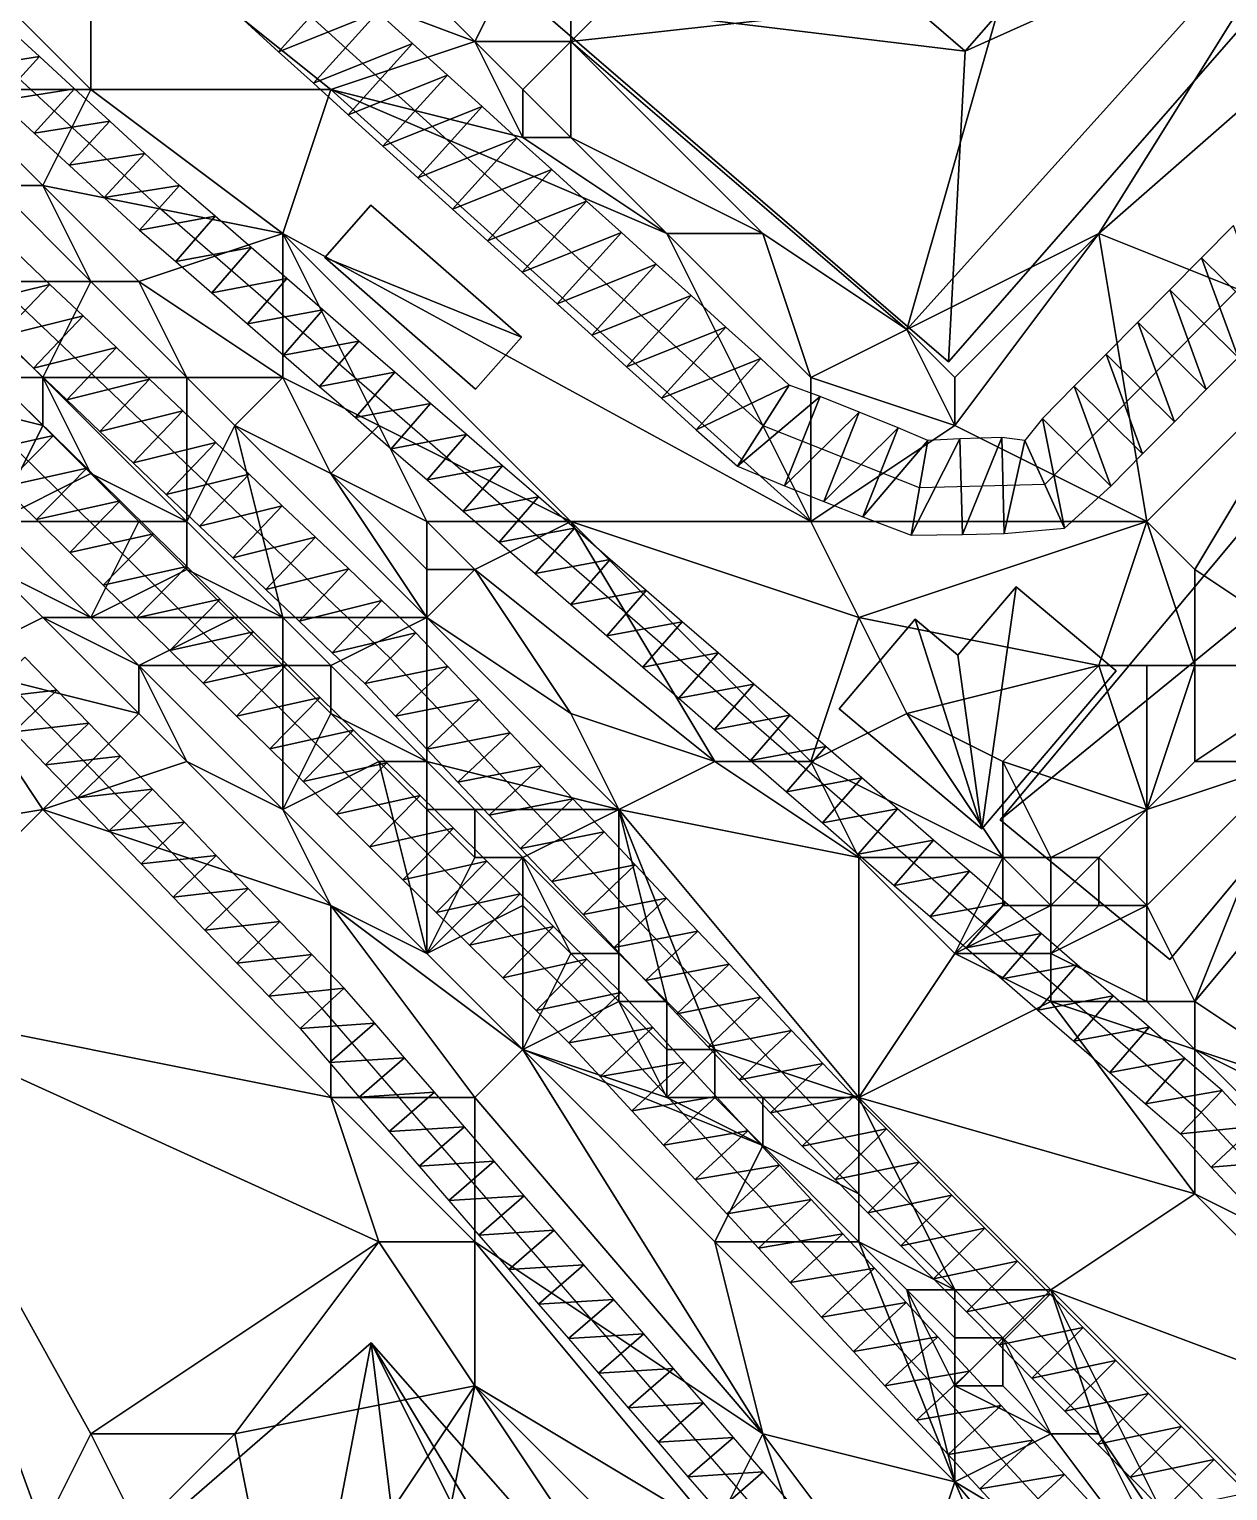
# Model space of a CAD drawing. Header units: metres. Extents: x -1103 to 901, y -902 to 905.
# Drawn here: x 523.4 to 573.4, y -10.4 to 50.5 of the extents above; entities that cross this region are included whole.
import ezdxf

# ---------------------------------------------------------------- set-up
doc = ezdxf.new("R2010")
doc.units = ezdxf.units.M
for name, color, linetype in [('OSM_BUILDING_FOOTPRINTS', 7, 'CONTINUOUS'), ('OSM_BUILDING_ROOFS', 1, 'CONTINUOUS'), ('OSM_BUILDING_WALLS', 8, 'CONTINUOUS'), ('OSM_PATH_AXES', 30, 'CONTINUOUS'), ('OSM_PATH_SURFACE', 30, 'CONTINUOUS'), ('OSM_ROAD_AXES', 2, 'CONTINUOUS'), ('OSM_ROAD_SURFACE', 9, 'CONTINUOUS'), ('OSM_TERRAIN', 3, 'CONTINUOUS')]:
    doc.layers.add(name, color=color, linetype=linetype)

msp = doc.modelspace()

# ---------------------------------------------------------------- linework, layer by layer
at = {"layer": 'OSM_BUILDING_FOOTPRINTS'}
for points in [[(550.907, 59.539, 9.167), (562.436, 49.597, 9.167), (573.877, 62.69, 9.167), (579.934, 57.459, 9.167), (561.739, 36.647, 9.167), (544.153, 51.82, 9.167), (550.907, 59.539, 9.167)], [(594.193, 53.843, 7.769), (601.246, 48.026, 7.769), (570.958, 11.753, 7.769), (563.895, 17.57, 7.769), (594.193, 53.843, 7.769)], [(537.675, 43.183, 7.135), (543.954, 37.686, 7.135), (542.031, 35.519, 7.135), (535.752, 41.004, 7.135), (537.675, 43.183, 7.135)], [(563.132, 17.205, 7.395), (568.725, 23.785, 7.395), (564.558, 27.28, 7.395), (562.137, 24.437, 7.395), (560.358, 25.93, 7.395), (557.185, 22.204, 7.395), (563.132, 17.205, 7.395)], [(561.573, -31.355, 3.406), (556.621, -35.657, 3.406), (554.045, -32.726, 3.406), (552.133, -34.385, 3.406), (547.037, -28.59, 3.406), (549.027, -26.865, 3.406), (539.079, -15.563, 3.406), (534.79, -19.279, 3.406), (528.522, -12.168, 3.406), (537.686, -4.216, 3.406), (561.573, -31.355, 3.406)]]:
    msp.add_polyline3d(points, close=True, dxfattribs=at)
at = {"layer": 'OSM_BUILDING_ROOFS'}
for points in [[(562.436, 49.597, 19.167), (579.934, 57.459, 19.167), (573.877, 62.69, 19.167)], [(562.436, 49.597, 19.167), (550.907, 59.539, 19.167), (544.153, 51.82, 19.167)], [(562.436, 49.597, 19.167), (561.739, 36.647, 19.167), (579.934, 57.459, 19.167)], [(601.246, 48.026, 17.769), (594.193, 53.843, 17.769), (563.895, 17.57, 17.769)], [(562.436, 49.597, 19.167), (544.153, 51.82, 19.167), (561.739, 36.647, 19.167)], [(601.246, 48.026, 17.769), (563.895, 17.57, 17.769), (570.958, 11.753, 17.769)], [(543.954, 37.686, 17.135), (537.675, 43.183, 17.135), (535.752, 41.004, 17.135)], [(543.954, 37.686, 17.135), (535.752, 41.004, 17.135), (542.031, 35.519, 17.135)], [(563.132, 17.205, 17.395), (564.558, 27.28, 17.395), (562.137, 24.437, 17.395)], [(563.132, 17.205, 17.395), (568.725, 23.785, 17.395), (564.558, 27.28, 17.395)], [(560.358, 25.93, 17.395), (557.185, 22.204, 17.395), (563.132, 17.205, 17.395)], [(563.132, 17.205, 17.395), (562.137, 24.437, 17.395), (560.358, 25.93, 17.395)], [(537.686, -4.216, 13.406), (528.522, -12.168, 13.406), (534.79, -19.279, 13.406)], [(537.686, -4.216, 13.406), (534.79, -19.279, 13.406), (539.079, -15.563, 13.406)], [(556.621, -35.657, 13.406), (561.573, -31.355, 13.406), (537.686, -4.216, 13.406)], [(537.686, -4.216, 13.406), (539.079, -15.563, 13.406), (549.027, -26.865, 13.406)], [(549.027, -26.865, 13.406), (556.621, -35.657, 13.406), (537.686, -4.216, 13.406)]]:
    msp.add_3dface(points, dxfattribs=at)
at = {"layer": 'OSM_BUILDING_WALLS'}
for points in [[(573.877, 62.69, 9.167), (562.436, 49.597, 9.167), (562.436, 49.597, 19.167)], [(573.877, 62.69, 9.167), (562.436, 49.597, 19.167), (573.877, 62.69, 19.167)], [(562.436, 49.597, 9.167), (550.907, 59.539, 9.167), (550.907, 59.539, 19.167)], [(562.436, 49.597, 9.167), (550.907, 59.539, 19.167), (562.436, 49.597, 19.167)], [(561.739, 36.647, 9.167), (579.934, 57.459, 9.167), (579.934, 57.459, 19.167)], [(561.739, 36.647, 9.167), (579.934, 57.459, 19.167), (561.739, 36.647, 19.167)], [(594.193, 53.843, 7.769), (563.895, 17.57, 7.769), (563.895, 17.57, 17.769)], [(594.193, 53.843, 7.769), (563.895, 17.57, 17.769), (594.193, 53.843, 17.769)], [(544.153, 51.82, 9.167), (561.739, 36.647, 9.167), (561.739, 36.647, 19.167)], [(544.153, 51.82, 9.167), (561.739, 36.647, 19.167), (544.153, 51.82, 19.167)], [(570.958, 11.753, 7.769), (601.246, 48.026, 7.769), (601.246, 48.026, 17.769)], [(570.958, 11.753, 7.769), (601.246, 48.026, 17.769), (570.958, 11.753, 17.769)], [(537.675, 43.183, 7.135), (535.752, 41.004, 7.135), (535.752, 41.004, 17.135)], [(537.675, 43.183, 7.135), (535.752, 41.004, 17.135), (537.675, 43.183, 17.135)], [(543.954, 37.686, 7.135), (537.675, 43.183, 7.135), (537.675, 43.183, 17.135)], [(543.954, 37.686, 7.135), (537.675, 43.183, 17.135), (543.954, 37.686, 17.135)], [(535.752, 41.004, 7.135), (542.031, 35.519, 7.135), (542.031, 35.519, 17.135)], [(535.752, 41.004, 7.135), (542.031, 35.519, 17.135), (535.752, 41.004, 17.135)], [(542.031, 35.519, 7.135), (543.954, 37.686, 7.135), (543.954, 37.686, 17.135)], [(542.031, 35.519, 7.135), (543.954, 37.686, 17.135), (542.031, 35.519, 17.135)], [(564.558, 27.28, 7.395), (562.137, 24.437, 7.395), (562.137, 24.437, 17.395)], [(564.558, 27.28, 7.395), (562.137, 24.437, 17.395), (564.558, 27.28, 17.395)], [(568.725, 23.785, 7.395), (564.558, 27.28, 7.395), (564.558, 27.28, 17.395)], [(568.725, 23.785, 7.395), (564.558, 27.28, 17.395), (568.725, 23.785, 17.395)], [(560.358, 25.93, 7.395), (557.185, 22.204, 7.395), (557.185, 22.204, 17.395)], [(560.358, 25.93, 7.395), (557.185, 22.204, 17.395), (560.358, 25.93, 17.395)], [(562.137, 24.437, 7.395), (560.358, 25.93, 7.395), (560.358, 25.93, 17.395)], [(562.137, 24.437, 7.395), (560.358, 25.93, 17.395), (562.137, 24.437, 17.395)], [(563.132, 17.205, 7.395), (568.725, 23.785, 7.395), (568.725, 23.785, 17.395)], [(563.132, 17.205, 7.395), (568.725, 23.785, 17.395), (563.132, 17.205, 17.395)], [(557.185, 22.204, 7.395), (563.132, 17.205, 7.395), (563.132, 17.205, 17.395)], [(557.185, 22.204, 7.395), (563.132, 17.205, 17.395), (557.185, 22.204, 17.395)], [(563.895, 17.57, 7.769), (570.958, 11.753, 7.769), (570.958, 11.753, 17.769)], [(563.895, 17.57, 7.769), (570.958, 11.753, 17.769), (563.895, 17.57, 17.769)], [(537.686, -4.216, 3.406), (528.522, -12.168, 3.406), (528.522, -12.168, 13.406)], [(537.686, -4.216, 3.406), (528.522, -12.168, 13.406), (537.686, -4.216, 13.406)], [(561.573, -31.355, 3.406), (537.686, -4.216, 3.406), (537.686, -4.216, 13.406)], [(561.573, -31.355, 3.406), (537.686, -4.216, 13.406), (561.573, -31.355, 13.406)]]:
    msp.add_3dface(points, dxfattribs=at)
at = {"layer": 'OSM_PATH_AXES'}
for points in [[(127.826, 210.906, 16.029), (196.458, 197.69, 10.186), (236.064, 190.446, 11.754), (275.194, 178.602, 14.999), (341.749, 159.447, 17.343), (437.552, 135.659, 16.351), (450.44, 133.325, 16.804), (456.254, 132.297, 16.859), (457.603, 124.29, 16.486), (459.758, 117.832, 15.625), (464.113, 105.943, 14.013), (483.557, 84.721, 11.881), (528.866, 43.072, 8.921), (572.273, 5.394, 9.598), (605.522, -30.471, 8.562)], [(604.074, -72.573, 4.307), (599.84, -65.34, 4.849), (596.878, -60.562, 5.257), (593.054, -57.123, 5.647), (577.988, -38.466, 7.539), (554.322, -11.847, 6.908), (535.641, 9.718, 6.082), (519.702, 26.24, 6.389), (511.091, 33.816, 6.727), (492.123, 51.4, 7.801)]]:
    msp.add_polyline3d(points, dxfattribs=at)
at = {"layer": 'OSM_PATH_SURFACE'}
for points in [[(520.712, 48.869, 9.185), (523.865, 49.366, 9.201), (522.404, 50.71, 9.272)], [(520.712, 48.869, 9.185), (522.173, 47.526, 9.113), (523.865, 49.366, 9.201)], [(522.173, 47.526, 9.113), (525.327, 48.023, 9.13), (523.865, 49.366, 9.201)], [(522.173, 47.526, 9.113), (523.635, 46.182, 9.039), (525.327, 48.023, 9.13)], [(523.635, 46.182, 9.039), (526.788, 46.679, 9.094), (525.327, 48.023, 9.13)], [(523.635, 46.182, 9.039), (525.097, 44.839, 8.983), (526.788, 46.679, 9.094)], [(525.097, 44.839, 8.983), (528.25, 45.336, 9.075), (526.788, 46.679, 9.094)], [(525.097, 44.839, 8.983), (526.558, 43.495, 8.964), (528.25, 45.336, 9.075)], [(526.558, 43.495, 8.964), (529.698, 44.004, 9.056), (528.25, 45.336, 9.075)], [(526.558, 43.495, 8.964), (528.033, 42.14, 8.9), (529.698, 44.004, 9.056)], [(528.033, 42.14, 8.9), (531.182, 42.717, 9.04), (529.698, 44.004, 9.056)], [(528.033, 42.14, 8.9), (529.543, 40.829, 8.842), (531.182, 42.717, 9.04)], [(529.543, 40.829, 8.842), (532.679, 41.418, 8.994), (531.182, 42.717, 9.04)], [(529.543, 40.829, 8.842), (531.04, 39.53, 8.838), (532.679, 41.418, 8.994)], [(531.04, 39.53, 8.838), (534.175, 40.118, 9.002), (532.679, 41.418, 8.994)], [(531.04, 39.53, 8.838), (532.537, 38.23, 8.845), (534.175, 40.118, 9.002)], [(532.537, 38.23, 8.845), (535.672, 38.819, 9.017), (534.175, 40.118, 9.002)], [(532.537, 38.23, 8.845), (534.033, 36.931, 8.853), (535.672, 38.819, 9.017)], [(534.033, 36.931, 8.853), (537.169, 37.52, 9.002), (535.672, 38.819, 9.017)], [(534.033, 36.931, 8.853), (535.53, 35.632, 8.871), (537.169, 37.52, 9.002)], [(535.53, 35.632, 8.871), (538.666, 36.221, 8.987), (537.169, 37.52, 9.002)], [(535.53, 35.632, 8.871), (537.027, 34.333, 8.859), (538.666, 36.221, 8.987)], [(537.027, 34.333, 8.859), (540.163, 34.921, 8.972), (538.666, 36.221, 8.987)], [(537.027, 34.333, 8.859), (538.524, 33.033, 8.874), (540.163, 34.921, 8.972)], [(538.524, 33.033, 8.874), (541.66, 33.622, 8.956), (540.163, 34.921, 8.972)], [(538.524, 33.033, 8.874), (540.021, 31.734, 8.834), (541.66, 33.622, 8.956)], [(540.021, 31.734, 8.834), (543.156, 32.323, 8.941), (541.66, 33.622, 8.956)], [(540.021, 31.734, 8.834), (541.518, 30.435, 8.795), (543.156, 32.323, 8.941)], [(541.518, 30.435, 8.795), (544.653, 31.024, 8.926), (543.156, 32.323, 8.941)], [(541.518, 30.435, 8.795), (543.014, 29.136, 8.773), (544.653, 31.024, 8.926)], [(543.014, 29.136, 8.773), (546.15, 29.724, 8.916), (544.653, 31.024, 8.926)], [(543.014, 29.136, 8.773), (544.511, 27.836, 8.794), (546.15, 29.724, 8.916)], [(544.511, 27.836, 8.794), (547.647, 28.425, 8.961), (546.15, 29.724, 8.916)], [(544.511, 27.836, 8.794), (546.008, 26.537, 8.829), (547.647, 28.425, 8.961)], [(546.008, 26.537, 8.829), (549.144, 27.126, 9.012), (547.647, 28.425, 8.961)], [(546.008, 26.537, 8.829), (547.505, 25.238, 8.865), (549.144, 27.126, 9.012)], [(547.505, 25.238, 8.865), (550.64, 25.827, 9.063), (549.144, 27.126, 9.012)], [(547.505, 25.238, 8.865), (549.002, 23.939, 8.9), (550.64, 25.827, 9.063)], [(549.002, 23.939, 8.9), (552.137, 24.527, 9.114), (550.64, 25.827, 9.063)], [(524.586, 22.978, 6.315), (523.258, 24.355, 6.38), (521.459, 22.619, 6.217)], [(549.002, 23.939, 8.9), (550.498, 22.639, 8.937), (552.137, 24.527, 9.114)], [(550.498, 22.639, 8.937), (553.634, 23.228, 9.164), (552.137, 24.527, 9.114)], [(550.498, 22.639, 8.937), (551.995, 21.34, 8.979), (553.634, 23.228, 9.164)], [(551.995, 21.34, 8.979), (555.131, 21.929, 9.215), (553.634, 23.228, 9.164)], [(524.586, 22.978, 6.315), (521.459, 22.619, 6.217), (522.787, 21.242, 6.121)], [(525.915, 21.601, 6.223), (524.586, 22.978, 6.315), (522.787, 21.242, 6.121)], [(551.995, 21.34, 8.979), (553.492, 20.041, 9.021), (555.131, 21.929, 9.215)], [(553.492, 20.041, 9.021), (556.628, 20.63, 9.284), (555.131, 21.929, 9.215)], [(525.915, 21.601, 6.223), (522.787, 21.242, 6.121), (524.115, 19.865, 6.025)], [(527.243, 20.224, 6.147), (525.915, 21.601, 6.223), (524.115, 19.865, 6.025)], [(527.243, 20.224, 6.147), (524.115, 19.865, 6.025), (525.444, 18.488, 5.948)], [(528.571, 18.847, 6.123), (527.243, 20.224, 6.147), (525.444, 18.488, 5.948)], [(553.492, 20.041, 9.021), (554.989, 18.742, 9.104), (556.628, 20.63, 9.284)], [(554.989, 18.742, 9.104), (558.124, 19.33, 9.365), (556.628, 20.63, 9.284)], [(554.989, 18.742, 9.104), (556.486, 17.442, 9.189), (558.124, 19.33, 9.365)], [(556.486, 17.442, 9.189), (559.621, 18.031, 9.448), (558.124, 19.33, 9.365)], [(528.571, 18.847, 6.123), (525.444, 18.488, 5.948), (526.772, 17.111, 5.95)], [(529.899, 17.47, 6.126), (528.571, 18.847, 6.123), (526.772, 17.111, 5.95)], [(556.486, 17.442, 9.189), (557.983, 16.143, 9.275), (559.621, 18.031, 9.448)], [(557.983, 16.143, 9.275), (561.118, 16.732, 9.561), (559.621, 18.031, 9.448)], [(529.899, 17.47, 6.126), (526.772, 17.111, 5.95), (528.1, 15.735, 5.975)], [(531.228, 16.093, 6.128), (529.899, 17.47, 6.126), (528.1, 15.735, 5.975)], [(557.983, 16.143, 9.275), (559.479, 14.844, 9.332), (561.118, 16.732, 9.561)], [(559.479, 14.844, 9.332), (562.615, 15.432, 9.646), (561.118, 16.732, 9.561)], [(531.228, 16.093, 6.128), (528.1, 15.735, 5.975), (529.429, 14.358, 6.001)], [(532.556, 14.717, 6.141), (531.228, 16.093, 6.128), (529.429, 14.358, 6.001)], [(559.479, 14.844, 9.332), (560.976, 13.545, 9.381), (562.615, 15.432, 9.646)], [(560.976, 13.545, 9.381), (564.112, 14.133, 9.513), (562.615, 15.432, 9.646)], [(532.556, 14.717, 6.141), (529.429, 14.358, 6.001), (530.757, 12.981, 6.027)], [(533.884, 13.34, 6.167), (532.556, 14.717, 6.141), (530.757, 12.981, 6.027)], [(560.976, 13.545, 9.381), (562.473, 12.245, 9.45), (564.112, 14.133, 9.513)], [(562.473, 12.245, 9.45), (565.609, 12.834, 9.711), (564.112, 14.133, 9.513)], [(533.884, 13.34, 6.167), (530.757, 12.981, 6.027), (532.085, 11.604, 6.053)], [(535.213, 11.963, 6.193), (533.884, 13.34, 6.167), (532.085, 11.604, 6.053)], [(562.473, 12.245, 9.45), (563.97, 10.946, 9.449), (565.609, 12.834, 9.711)], [(563.97, 10.946, 9.449), (567.105, 11.535, 9.645), (565.609, 12.834, 9.711)], [(535.213, 11.963, 6.193), (532.085, 11.604, 6.053), (533.413, 10.227, 6.079)], [(536.564, 10.562, 6.223), (535.213, 11.963, 6.193), (533.413, 10.227, 6.079)], [(563.97, 10.946, 9.449), (565.467, 9.647, 9.439), (567.105, 11.535, 9.645)], [(565.467, 9.647, 9.439), (568.602, 10.235, 9.754), (567.105, 11.535, 9.645)], [(536.564, 10.562, 6.223), (533.413, 10.227, 6.079), (534.719, 8.875, 6.104)], [(537.831, 9.099, 6.252), (536.564, 10.562, 6.223), (534.719, 8.875, 6.104)], [(565.467, 9.647, 9.439), (566.963, 8.348, 9.524), (568.602, 10.235, 9.754)], [(566.963, 8.348, 9.524), (570.099, 8.936, 9.697), (568.602, 10.235, 9.754)], [(537.831, 9.099, 6.252), (534.719, 8.875, 6.104), (535.942, 7.462, 6.125)], [(539.077, 7.661, 6.28), (537.831, 9.099, 6.252), (535.942, 7.462, 6.125)], [(566.963, 8.348, 9.524), (568.46, 7.048, 9.582), (570.099, 8.936, 9.697)], [(568.46, 7.048, 9.582), (571.596, 7.637, 9.675), (570.099, 8.936, 9.697)], [(539.077, 7.661, 6.28), (535.942, 7.462, 6.125), (537.187, 6.024, 6.153)], [(540.322, 6.224, 6.309), (539.077, 7.661, 6.28), (537.187, 6.024, 6.153)], [(568.46, 7.048, 9.582), (569.957, 5.749, 9.609), (571.596, 7.637, 9.675)], [(569.957, 5.749, 9.609), (573.142, 6.292, 9.739), (571.596, 7.637, 9.675)], [(540.322, 6.224, 6.309), (537.187, 6.024, 6.153), (538.433, 4.587, 6.215)], [(541.568, 4.786, 6.366), (540.322, 6.224, 6.309), (538.433, 4.587, 6.215)], [(569.957, 5.749, 9.609), (571.404, 4.495, 9.635), (573.142, 6.292, 9.739)], [(571.404, 4.495, 9.635), (574.52, 4.809, 9.804), (573.142, 6.292, 9.739)], [(541.568, 4.786, 6.366), (538.433, 4.587, 6.215), (539.678, 3.149, 6.278)], [(542.813, 3.348, 6.424), (541.568, 4.786, 6.366), (539.678, 3.149, 6.278)], [(571.404, 4.495, 9.635), (572.687, 3.109, 9.677), (574.52, 4.809, 9.804)], [(572.687, 3.109, 9.677), (575.85, 3.374, 9.867), (574.52, 4.809, 9.804)], [(542.813, 3.348, 6.424), (539.678, 3.149, 6.278), (540.923, 1.711, 6.341)], [(544.058, 1.911, 6.48), (542.813, 3.348, 6.424), (540.923, 1.711, 6.341)], [(572.687, 3.109, 9.677), (574.016, 1.675, 9.74), (575.85, 3.374, 9.867)], [(544.058, 1.911, 6.48), (540.923, 1.711, 6.341), (542.169, 0.274, 6.402)], [(545.304, 0.473, 6.537), (544.058, 1.911, 6.48), (542.169, 0.274, 6.402)], [(545.304, 0.473, 6.537), (542.169, 0.274, 6.402), (543.414, -1.164, 6.459)], [(546.549, -0.965, 6.593), (545.304, 0.473, 6.537), (543.414, -1.164, 6.459)], [(546.549, -0.965, 6.593), (543.414, -1.164, 6.459), (544.659, -2.602, 6.517)], [(547.794, -2.403, 6.649), (546.549, -0.965, 6.593), (544.659, -2.602, 6.517)], [(547.794, -2.403, 6.649), (544.659, -2.602, 6.517), (545.905, -4.039, 6.575)], [(549.04, -3.84, 6.705), (547.794, -2.403, 6.649), (545.905, -4.039, 6.575)], [(549.04, -3.84, 6.705), (545.905, -4.039, 6.575), (547.15, -5.477, 6.632)], [(550.285, -5.278, 6.761), (549.04, -3.84, 6.705), (547.15, -5.477, 6.632)], [(550.285, -5.278, 6.761), (547.15, -5.477, 6.632), (548.396, -6.915, 6.69)], [(551.53, -6.716, 6.819), (550.285, -5.278, 6.761), (548.396, -6.915, 6.69)], [(551.53, -6.716, 6.819), (548.396, -6.915, 6.69), (549.641, -8.352, 6.748)], [(552.776, -8.153, 6.876), (551.53, -6.716, 6.819), (549.641, -8.352, 6.748)], [(552.776, -8.153, 6.876), (549.641, -8.352, 6.748), (550.886, -9.79, 6.806)], [(554.021, -9.591, 6.946), (552.776, -8.153, 6.876), (550.886, -9.79, 6.806)], [(554.021, -9.591, 6.946), (550.886, -9.79, 6.806), (552.132, -11.228, 6.863)], [(555.261, -11.022, 7.032), (554.021, -9.591, 6.946), (552.132, -11.228, 6.863)]]:
    msp.add_3dface(points, dxfattribs=at)
at = {"layer": 'OSM_ROAD_AXES'}
for points in [[(114.075, 197.646, 15.56), (161.506, 194.251, 12.963), (196.492, 187.483, 9.365), (231.178, 179.531, 11.004), (286.624, 165.099, 14.96), (324.273, 155.82, 16.359), (368.598, 143.887, 14.654), (401.804, 135.493, 14.449), (418.705, 127.099, 14.868), (434.423, 118.263, 14.428), (448.506, 106.187, 13.141), (483.048, 75.409, 10.878), (513.578, 48.016, 8.62), (538.482, 24.305, 7.633), (556.721, 5.018, 7.979), (575.843, -14.269, 9.288), (585.537, -24.753, 9.553)], [(630.362, 98.466, 12.058), (616.887, 93.135, 12.044), (610.376, 87.672, 12.002), (582.996, 48.955, 11.811), (565.752, 31.548, 10.65), (560.534, 31.405, 10.368), (554.024, 33.992, 10.116), (498.899, 83.858, 12.588), (490.72, 86.103, 12.413), (481.821, 90.051, 12.59), (459.758, 117.832, 15.625), (451.767, 124.987, 16.333)], [(648.046, -13.109, 7.387), (628.602, -37.096, 7.243), (619.594, -40.944, 7.134), (612.188, -41.895, 7.118), (601.797, -41.43, 7.248), (592.169, -38.356, 7.804), (579.988, -26.456, 8.952), (547.004, 9.331, 7.13), (520.619, 35.242, 7.515), (508.549, 46.213, 8.047), (487.635, 65.213, 9.648)]]:
    msp.add_polyline3d(points, dxfattribs=at)
at = {"layer": 'OSM_ROAD_SURFACE'}
for points in [[(536.507, 52.535, 10.474), (532.373, 50.881, 10.304), (533.824, 49.569, 10.257)], [(537.958, 51.223, 10.441), (536.507, 52.535, 10.474), (533.824, 49.569, 10.257)], [(537.958, 51.223, 10.441), (533.824, 49.569, 10.257), (535.274, 48.256, 10.209)], [(539.408, 49.91, 10.411), (537.958, 51.223, 10.441), (535.274, 48.256, 10.209)], [(539.408, 49.91, 10.411), (535.274, 48.256, 10.209), (536.725, 46.944, 10.185)], [(540.859, 48.598, 10.309), (539.408, 49.91, 10.411), (536.725, 46.944, 10.185)], [(540.859, 48.598, 10.309), (536.725, 46.944, 10.185), (538.176, 45.632, 10.177)], [(542.31, 47.286, 10.152), (540.859, 48.598, 10.309), (538.176, 45.632, 10.177)], [(542.31, 47.286, 10.152), (538.176, 45.632, 10.177), (539.626, 44.32, 10.17)], [(543.76, 45.974, 10.017), (542.31, 47.286, 10.152), (539.626, 44.32, 10.17)], [(543.76, 45.974, 10.017), (539.626, 44.32, 10.17), (541.077, 43.007, 10.162)], [(545.211, 44.661, 10.113), (543.76, 45.974, 10.017), (541.077, 43.007, 10.162)], [(545.211, 44.661, 10.113), (541.077, 43.007, 10.162), (542.528, 41.695, 10.154)], [(546.662, 43.349, 10.196), (545.211, 44.661, 10.113), (542.528, 41.695, 10.154)], [(546.662, 43.349, 10.196), (542.528, 41.695, 10.154), (543.978, 40.383, 10.146)], [(548.112, 42.037, 10.189), (546.662, 43.349, 10.196), (543.978, 40.383, 10.146)], [(548.112, 42.037, 10.189), (543.978, 40.383, 10.146), (545.429, 39.071, 10.138)], [(549.563, 40.725, 10.182), (548.112, 42.037, 10.189), (545.429, 39.071, 10.138)], [(573.616, 42.329, 11.548), (572.29, 40.99, 11.491), (575.131, 38.175, 11.491)], [(520.845, 39.026, 8.176), (524.298, 39.881, 8.234), (522.914, 41.198, 8.305)], [(572.29, 40.99, 11.491), (570.963, 39.651, 11.399), (573.805, 36.836, 11.377)], [(572.29, 40.99, 11.491), (573.805, 36.836, 11.377), (575.131, 38.175, 11.491)], [(549.563, 40.725, 10.182), (545.429, 39.071, 10.138), (546.88, 37.758, 10.131)], [(551.014, 39.412, 10.176), (549.563, 40.725, 10.182), (546.88, 37.758, 10.131)], [(520.845, 39.026, 8.176), (522.229, 37.708, 8.125), (524.298, 39.881, 8.234)], [(522.229, 37.708, 8.125), (525.681, 38.564, 8.167), (524.298, 39.881, 8.234)], [(570.963, 39.651, 11.399), (569.637, 38.312, 11.285), (572.478, 35.497, 11.263)], [(570.963, 39.651, 11.399), (572.478, 35.497, 11.263), (573.805, 36.836, 11.377)], [(551.014, 39.412, 10.176), (546.88, 37.758, 10.131), (548.33, 36.446, 10.123)], [(552.464, 38.1, 10.184), (551.014, 39.412, 10.176), (548.33, 36.446, 10.123)], [(522.229, 37.708, 8.125), (523.612, 36.391, 8.074), (525.681, 38.564, 8.167)], [(523.612, 36.391, 8.074), (527.065, 37.247, 8.095), (525.681, 38.564, 8.167)], [(552.464, 38.1, 10.184), (548.33, 36.446, 10.123), (549.781, 35.134, 10.115)], [(553.915, 36.788, 10.201), (552.464, 38.1, 10.184), (549.781, 35.134, 10.115)], [(569.637, 38.312, 11.285), (568.31, 36.973, 11.152), (571.152, 34.158, 11.149)], [(569.637, 38.312, 11.285), (571.152, 34.158, 11.149), (572.478, 35.497, 11.263)], [(523.612, 36.391, 8.074), (524.996, 35.074, 8.01), (527.065, 37.247, 8.095)], [(524.996, 35.074, 8.01), (528.448, 35.929, 8.024), (527.065, 37.247, 8.095)], [(553.915, 36.788, 10.201), (549.781, 35.134, 10.115), (551.231, 33.822, 10.107)], [(555.098, 35.68, 10.215), (553.915, 36.788, 10.201), (551.231, 33.822, 10.107)], [(568.31, 36.973, 11.152), (566.984, 35.634, 10.983), (569.826, 32.819, 11.035)], [(568.31, 36.973, 11.152), (569.826, 32.819, 11.035), (571.152, 34.158, 11.149)], [(524.996, 35.074, 8.01), (526.38, 33.757, 7.946), (528.448, 35.929, 8.024)], [(526.38, 33.757, 7.946), (529.832, 34.612, 7.96), (528.448, 35.929, 8.024)], [(555.098, 35.68, 10.215), (551.231, 33.822, 10.107), (552.95, 32.305, 10.104)], [(556.39, 35.204, 10.25), (555.098, 35.68, 10.215), (552.95, 32.305, 10.104)], [(566.984, 35.634, 10.983), (565.657, 34.295, 10.814), (568.499, 31.48, 10.876)], [(566.984, 35.634, 10.983), (568.499, 31.48, 10.876), (569.826, 32.819, 11.035)], [(524.448, 33.585, 7.458), (523.059, 34.949, 7.529), (520.957, 32.808, 7.429)], [(556.39, 35.204, 10.25), (552.95, 32.305, 10.104), (554.913, 31.487, 10.163)], [(558.018, 34.557, 10.326), (556.39, 35.204, 10.25), (554.913, 31.487, 10.163)], [(526.38, 33.757, 7.946), (527.763, 32.439, 7.882), (529.832, 34.612, 7.96)], [(527.763, 32.439, 7.882), (531.215, 33.295, 7.897), (529.832, 34.612, 7.96)], [(558.018, 34.557, 10.326), (554.913, 31.487, 10.163), (556.54, 30.84, 10.198)], [(559.646, 33.91, 10.403), (558.018, 34.557, 10.326), (556.54, 30.84, 10.198)], [(565.657, 34.295, 10.814), (564.927, 33.371, 10.711), (566.576, 29.726, 10.692)], [(565.657, 34.295, 10.814), (566.576, 29.726, 10.692), (568.499, 31.48, 10.876)], [(524.448, 33.585, 7.458), (520.957, 32.808, 7.429), (522.346, 31.445, 7.341)], [(525.837, 32.221, 7.384), (524.448, 33.585, 7.458), (522.346, 31.445, 7.341)], [(559.646, 33.91, 10.403), (556.54, 30.84, 10.198), (558.168, 30.193, 10.277)], [(560.885, 33.374, 10.46), (559.646, 33.91, 10.403), (558.168, 30.193, 10.277)], [(563.958, 33.5, 10.646), (562.218, 33.452, 10.532), (562.329, 29.453, 10.43)], [(563.958, 33.5, 10.646), (562.329, 29.453, 10.43), (564.068, 29.501, 10.529)], [(564.927, 33.371, 10.711), (563.958, 33.5, 10.646), (564.068, 29.501, 10.529)], [(527.763, 32.439, 7.882), (529.147, 31.122, 7.818), (531.215, 33.295, 7.897)], [(529.147, 31.122, 7.818), (532.599, 31.978, 7.856), (531.215, 33.295, 7.897)], [(560.885, 33.374, 10.46), (558.168, 30.193, 10.277), (560.184, 29.436, 10.313)], [(562.218, 33.452, 10.532), (560.885, 33.374, 10.46), (560.184, 29.436, 10.313)], [(562.218, 33.452, 10.532), (560.184, 29.436, 10.313), (562.329, 29.453, 10.43)], [(564.927, 33.371, 10.711), (564.068, 29.501, 10.529), (566.576, 29.726, 10.692)], [(525.837, 32.221, 7.384), (522.346, 31.445, 7.341), (523.735, 30.081, 7.261)], [(527.225, 30.858, 7.315), (525.837, 32.221, 7.384), (523.735, 30.081, 7.261)], [(529.147, 31.122, 7.818), (530.53, 29.805, 7.762), (532.599, 31.978, 7.856)], [(530.53, 29.805, 7.762), (533.982, 30.66, 7.829), (532.599, 31.978, 7.856)], [(527.225, 30.858, 7.315), (523.735, 30.081, 7.261), (525.123, 28.717, 7.178)], [(528.614, 29.494, 7.249), (527.225, 30.858, 7.315), (525.123, 28.717, 7.178)], [(530.53, 29.805, 7.762), (531.914, 28.488, 7.726), (533.982, 30.66, 7.829)], [(531.914, 28.488, 7.726), (535.366, 29.343, 7.802), (533.982, 30.66, 7.829)], [(528.614, 29.494, 7.249), (525.123, 28.717, 7.178), (526.512, 27.353, 7.094)], [(530.003, 28.13, 7.188), (528.614, 29.494, 7.249), (526.512, 27.353, 7.094)], [(531.914, 28.488, 7.726), (533.297, 27.17, 7.69), (535.366, 29.343, 7.802)], [(533.297, 27.17, 7.69), (536.749, 28.026, 7.775), (535.366, 29.343, 7.802)], [(530.003, 28.13, 7.188), (526.512, 27.353, 7.094), (527.901, 25.99, 7.033)], [(531.391, 26.766, 7.147), (530.003, 28.13, 7.188), (527.901, 25.99, 7.033)], [(533.297, 27.17, 7.69), (534.681, 25.853, 7.66), (536.749, 28.026, 7.775)], [(534.681, 25.853, 7.66), (538.133, 26.709, 7.748), (536.749, 28.026, 7.775)], [(531.391, 26.766, 7.147), (527.901, 25.99, 7.033), (529.289, 24.626, 6.968)], [(532.78, 25.403, 7.109), (531.391, 26.766, 7.147), (529.289, 24.626, 6.968)], [(534.681, 25.853, 7.66), (536.064, 24.536, 7.643), (538.133, 26.709, 7.748)], [(536.064, 24.536, 7.643), (539.545, 25.364, 7.728), (538.133, 26.709, 7.748)], [(532.78, 25.403, 7.109), (529.289, 24.626, 6.968), (530.678, 23.262, 6.933)], [(534.169, 24.039, 7.082), (532.78, 25.403, 7.109), (530.678, 23.262, 6.933)], [(536.064, 24.536, 7.643), (537.42, 23.246, 7.638), (539.545, 25.364, 7.728)], [(537.42, 23.246, 7.638), (540.875, 23.958, 7.729), (539.545, 25.364, 7.728)], [(534.169, 24.039, 7.082), (530.678, 23.262, 6.933), (532.067, 21.898, 6.9)], [(535.557, 22.675, 7.071), (534.169, 24.039, 7.082), (532.067, 21.898, 6.9)], [(537.42, 23.246, 7.638), (538.695, 21.897, 7.634), (540.875, 23.958, 7.729)], [(538.695, 21.897, 7.634), (542.178, 22.58, 7.731), (540.875, 23.958, 7.729)], [(535.557, 22.675, 7.071), (532.067, 21.898, 6.9), (533.455, 20.535, 6.866)], [(536.946, 21.311, 7.069), (535.557, 22.675, 7.071), (533.455, 20.535, 6.866)], [(538.695, 21.897, 7.634), (539.998, 20.519, 7.629), (542.178, 22.58, 7.731)], [(539.998, 20.519, 7.629), (543.48, 21.203, 7.734), (542.178, 22.58, 7.731)], [(536.946, 21.311, 7.069), (533.455, 20.535, 6.866), (534.844, 19.171, 6.844)], [(538.335, 19.948, 7.07), (536.946, 21.311, 7.069), (534.844, 19.171, 6.844)], [(539.998, 20.519, 7.629), (541.301, 19.141, 7.63), (543.48, 21.203, 7.734)], [(541.301, 19.141, 7.63), (544.783, 19.825, 7.737), (543.48, 21.203, 7.734)], [(538.335, 19.948, 7.07), (534.844, 19.171, 6.844), (536.233, 17.807, 6.853)], [(539.723, 18.584, 7.087), (538.335, 19.948, 7.07), (536.233, 17.807, 6.853)], [(541.301, 19.141, 7.63), (542.603, 17.764, 7.629), (544.783, 19.825, 7.737)], [(542.603, 17.764, 7.629), (546.086, 18.447, 7.739), (544.783, 19.825, 7.737)], [(539.723, 18.584, 7.087), (536.233, 17.807, 6.853), (537.621, 16.443, 6.872)], [(541.112, 17.22, 7.112), (539.723, 18.584, 7.087), (537.621, 16.443, 6.872)], [(542.603, 17.764, 7.629), (543.906, 16.386, 7.633), (546.086, 18.447, 7.739)], [(543.906, 16.386, 7.633), (547.389, 17.07, 7.748), (546.086, 18.447, 7.739)], [(541.112, 17.22, 7.112), (537.621, 16.443, 6.872), (539.01, 15.08, 6.891)], [(542.501, 15.856, 7.196), (541.112, 17.22, 7.112), (539.01, 15.08, 6.891)], [(543.906, 16.386, 7.633), (545.209, 15.008, 7.652), (547.389, 17.07, 7.748)], [(545.209, 15.008, 7.652), (548.691, 15.692, 7.781), (547.389, 17.07, 7.748)], [(542.501, 15.856, 7.196), (539.01, 15.08, 6.891), (540.399, 13.716, 6.908)], [(543.889, 14.492, 7.223), (542.501, 15.856, 7.196), (540.399, 13.716, 6.908)], [(545.209, 15.008, 7.652), (546.512, 13.631, 7.676), (548.691, 15.692, 7.781)], [(546.512, 13.631, 7.676), (549.994, 14.314, 7.819), (548.691, 15.692, 7.781)], [(543.889, 14.492, 7.223), (540.399, 13.716, 6.908), (541.787, 12.352, 6.946)], [(545.278, 13.129, 7.248), (543.889, 14.492, 7.223), (541.787, 12.352, 6.946)], [(546.512, 13.631, 7.676), (547.814, 12.253, 7.699), (549.994, 14.314, 7.819)], [(547.814, 12.253, 7.699), (551.297, 12.937, 7.855), (549.994, 14.314, 7.819)], [(545.278, 13.129, 7.248), (541.787, 12.352, 6.946), (543.176, 10.988, 7.001)], [(546.667, 11.765, 7.291), (545.278, 13.129, 7.248), (543.176, 10.988, 7.001)], [(547.814, 12.253, 7.699), (549.117, 10.875, 7.737), (551.297, 12.937, 7.855)], [(549.117, 10.875, 7.737), (552.6, 11.559, 7.89), (551.297, 12.937, 7.855)], [(546.667, 11.765, 7.291), (543.176, 10.988, 7.001), (544.565, 9.625, 7.06)], [(548.082, 10.375, 7.343), (546.667, 11.765, 7.291), (544.565, 9.625, 7.06)], [(549.117, 10.875, 7.737), (550.42, 9.498, 7.764), (552.6, 11.559, 7.89)], [(550.42, 9.498, 7.764), (553.902, 10.181, 7.926), (552.6, 11.559, 7.89)], [(548.082, 10.375, 7.343), (544.565, 9.625, 7.06), (545.927, 8.287, 7.126)], [(549.427, 8.916, 7.374), (548.082, 10.375, 7.343), (545.927, 8.287, 7.126)], [(550.42, 9.498, 7.764), (551.723, 8.12, 7.793), (553.902, 10.181, 7.926)], [(551.723, 8.12, 7.793), (555.205, 8.804, 7.961), (553.902, 10.181, 7.926)], [(549.427, 8.916, 7.374), (545.927, 8.287, 7.126), (547.221, 6.883, 7.215)], [(550.746, 7.485, 7.539), (549.427, 8.916, 7.374), (547.221, 6.883, 7.215)], [(551.723, 8.12, 7.793), (553.025, 6.743, 7.84), (555.205, 8.804, 7.961)], [(553.025, 6.743, 7.84), (556.508, 7.426, 7.997), (555.205, 8.804, 7.961)], [(550.746, 7.485, 7.539), (547.221, 6.883, 7.215), (548.54, 5.451, 7.241)], [(552.066, 6.053, 7.444), (550.746, 7.485, 7.539), (548.54, 5.451, 7.241)], [(553.025, 6.743, 7.84), (554.328, 5.365, 7.887), (556.508, 7.426, 7.997)], [(554.328, 5.365, 7.887), (557.798, 6.061, 8.032), (556.508, 7.426, 7.997)], [(552.066, 6.053, 7.444), (548.54, 5.451, 7.241), (549.86, 4.02, 7.313)], [(553.385, 4.622, 7.482), (552.066, 6.053, 7.444), (549.86, 4.02, 7.313)], [(554.328, 5.365, 7.887), (555.643, 3.974, 7.935), (557.798, 6.061, 8.032)], [(555.643, 3.974, 7.935), (559.152, 4.696, 8.105), (557.798, 6.061, 8.032)], [(553.385, 4.622, 7.482), (549.86, 4.02, 7.313), (551.179, 2.588, 7.386)], [(554.704, 3.19, 7.546), (553.385, 4.622, 7.482), (551.179, 2.588, 7.386)], [(555.643, 3.974, 7.935), (557.021, 2.584, 8), (559.152, 4.696, 8.105)], [(557.021, 2.584, 8), (560.518, 3.319, 8.181), (559.152, 4.696, 8.105)], [(554.704, 3.19, 7.546), (551.179, 2.588, 7.386), (552.498, 1.157, 7.458)], [(556.024, 1.759, 7.614), (554.704, 3.19, 7.546), (552.498, 1.157, 7.458)], [(557.021, 2.584, 8), (558.387, 1.206, 8.068), (560.518, 3.319, 8.181)], [(558.387, 1.206, 8.068), (561.884, 1.941, 8.256), (560.518, 3.319, 8.181)], [(558.387, 1.206, 8.068), (559.753, -0.171, 8.139), (561.884, 1.941, 8.256)], [(559.753, -0.171, 8.139), (563.249, 0.563, 8.331), (561.884, 1.941, 8.256)], [(556.024, 1.759, 7.614), (552.498, 1.157, 7.458), (553.818, -0.275, 7.531)], [(557.343, 0.327, 7.682), (556.024, 1.759, 7.614), (553.818, -0.275, 7.531)], [(557.343, 0.327, 7.682), (553.818, -0.275, 7.531), (555.137, -1.706, 7.621)], [(558.662, -1.104, 7.763), (557.343, 0.327, 7.682), (555.137, -1.706, 7.621)], [(559.753, -0.171, 8.139), (561.119, -1.549, 8.21), (563.249, 0.563, 8.331)], [(561.119, -1.549, 8.21), (564.615, -0.814, 8.407), (563.249, 0.563, 8.331)], [(558.662, -1.104, 7.763), (555.137, -1.706, 7.621), (556.456, -3.138, 7.712)], [(559.982, -2.536, 7.841), (558.662, -1.104, 7.763), (556.456, -3.138, 7.712)], [(561.119, -1.549, 8.21), (562.485, -2.926, 8.29), (564.615, -0.814, 8.407)], [(562.485, -2.926, 8.29), (565.981, -2.192, 8.485), (564.615, -0.814, 8.407)], [(562.485, -2.926, 8.29), (563.851, -4.304, 8.407), (565.981, -2.192, 8.485)], [(563.851, -4.304, 8.407), (567.347, -3.57, 8.593), (565.981, -2.192, 8.485)], [(559.982, -2.536, 7.841), (556.456, -3.138, 7.712), (557.776, -4.569, 7.802)], [(561.301, -3.967, 7.922), (559.982, -2.536, 7.841), (557.776, -4.569, 7.802)], [(563.851, -4.304, 8.407), (565.217, -5.682, 8.484), (567.347, -3.57, 8.593)], [(565.217, -5.682, 8.484), (568.713, -4.947, 8.702), (567.347, -3.57, 8.593)], [(561.301, -3.967, 7.922), (557.776, -4.569, 7.802), (559.095, -6, 7.892)], [(562.62, -5.399, 8.138), (561.301, -3.967, 7.922), (559.095, -6, 7.892)], [(562.62, -5.399, 8.138), (559.095, -6, 7.892), (560.414, -7.432, 7.983)], [(563.94, -6.83, 8.127), (562.62, -5.399, 8.138), (560.414, -7.432, 7.983)], [(565.217, -5.682, 8.484), (566.583, -7.059, 8.587), (568.713, -4.947, 8.702)], [(566.583, -7.059, 8.587), (570.079, -6.325, 8.811), (568.713, -4.947, 8.702)], [(566.583, -7.059, 8.587), (567.949, -8.437, 8.718), (570.079, -6.325, 8.811)], [(567.949, -8.437, 8.718), (571.445, -7.703, 8.92), (570.079, -6.325, 8.811)], [(563.94, -6.83, 8.127), (560.414, -7.432, 7.983), (561.734, -8.863, 8.07)], [(565.259, -8.262, 8.243), (563.94, -6.83, 8.127), (561.734, -8.863, 8.07)], [(567.949, -8.437, 8.718), (569.315, -9.815, 8.897), (571.445, -7.703, 8.92)], [(569.315, -9.815, 8.897), (572.811, -9.08, 9.028), (571.445, -7.703, 8.92)], [(565.259, -8.262, 8.243), (561.734, -8.863, 8.07), (563.053, -10.295, 8.182)], [(566.578, -9.693, 8.371), (565.259, -8.262, 8.243), (563.053, -10.295, 8.182)], [(569.315, -9.815, 8.897), (570.68, -11.192, 9.002), (572.811, -9.08, 9.028)], [(570.68, -11.192, 9.002), (574.177, -10.458, 9.137), (572.811, -9.08, 9.028)], [(566.578, -9.693, 8.371), (563.053, -10.295, 8.182), (564.372, -11.726, 8.309)], [(567.898, -11.125, 8.5), (566.578, -9.693, 8.371), (564.372, -11.726, 8.309)]]:
    msp.add_3dface(points, dxfattribs=at)
at = {"layer": 'OSM_TERRAIN'}
for points in [[(526, 56, 10.357), (542, 50, 10.42), (534, 58, 10.652)], [(534, 58, 10.652), (542, 50, 10.42), (546, 58, 11.092)], [(542, 50, 10.42), (546, 50, 11.328), (546, 58, 11.092)], [(546, 50, 11.328), (564, 52, 11.386), (554, 58, 11.484)], [(546, 50, 11.328), (554, 58, 11.484), (546, 58, 11.092)], [(560, 38, 11.344), (568, 42, 11.344), (578, 58, 11.364)], [(560, 38, 11.344), (578, 58, 11.364), (564, 52, 11.386)], [(568, 42, 11.344), (584, 56, 11.992), (578, 58, 11.364)], [(526, 48, 9.047), (526, 56, 10.357), (520, 54, 9.362)], [(526, 48, 9.047), (536, 48, 10.201), (526, 56, 10.357)], [(536, 48, 10.201), (542, 50, 10.42), (526, 56, 10.357)], [(568, 42, 11.344), (578, 38, 11.544), (584, 56, 11.992)], [(520, 48, 9.064), (526, 48, 9.047), (520, 54, 9.362)], [(546, 50, 11.328), (560, 38, 11.344), (564, 52, 11.386)], [(536, 48, 10.201), (544, 46, 9.947), (542, 50, 10.42)], [(544, 46, 9.947), (544, 48, 10.291), (542, 50, 10.42)], [(544, 48, 10.291), (546, 50, 11.328), (542, 50, 10.42)], [(546, 46, 10.193), (546, 50, 11.328), (544, 48, 10.291)], [(546, 46, 10.193), (554, 42, 11.163), (546, 50, 11.328)], [(554, 42, 11.163), (560, 38, 11.344), (546, 50, 11.328)], [(522, 44, 8.402), (524, 44, 8.844), (520, 48, 9.064)], [(524, 44, 8.844), (526, 48, 9.047), (520, 48, 9.064)], [(524, 44, 8.844), (534, 42, 8.997), (526, 48, 9.047)], [(534, 42, 8.997), (536, 48, 10.201), (526, 48, 9.047)], [(534, 42, 8.997), (556, 30, 10.108), (536, 48, 10.201)], [(556, 30, 10.108), (550, 42, 10.128), (536, 48, 10.201)], [(536, 48, 10.201), (550, 42, 10.128), (544, 46, 9.947)], [(544, 46, 9.947), (546, 46, 10.193), (544, 48, 10.291)], [(550, 42, 10.128), (546, 46, 10.193), (544, 46, 9.947)], [(550, 42, 10.128), (554, 42, 11.163), (546, 46, 10.193)], [(520, 40, 8.204), (526, 40, 8.183), (522, 44, 8.402)], [(526, 40, 8.183), (524, 44, 8.844), (522, 44, 8.402)], [(526, 40, 8.183), (528, 40, 8.646), (524, 44, 8.844)], [(528, 40, 8.646), (534, 42, 8.997), (524, 44, 8.844)], [(528, 40, 8.646), (534, 36, 8.73), (534, 42, 8.997)], [(538, 34, 8.844), (534, 42, 8.997), (534, 36, 8.73)], [(538, 34, 8.844), (546, 30, 8.836), (534, 42, 8.997)], [(546, 30, 8.836), (556, 30, 10.108), (534, 42, 8.997)], [(556, 30, 10.108), (556, 36, 10.191), (550, 42, 10.128)], [(550, 42, 10.128), (556, 36, 10.191), (554, 42, 11.163)], [(556, 36, 10.191), (560, 38, 11.344), (554, 42, 11.163)], [(562, 36, 11.117), (568, 42, 11.344), (560, 38, 11.344)], [(570, 30, 10.859), (568, 42, 11.344), (562, 34, 10.477)], [(562, 34, 10.477), (568, 42, 11.344), (562, 36, 11.117)], [(568, 42, 11.344), (570, 30, 10.859), (578, 38, 11.544)], [(522, 36, 7.536), (524, 36, 8.005), (520, 40, 8.204)], [(524, 36, 8.005), (526, 40, 8.183), (520, 40, 8.204)], [(524, 36, 8.005), (530, 36, 7.967), (526, 40, 8.183)], [(530, 36, 7.967), (528, 40, 8.646), (526, 40, 8.183)], [(530, 36, 7.967), (534, 36, 8.73), (528, 40, 8.646)], [(562, 34, 10.477), (560, 38, 11.344), (556, 36, 10.191)], [(562, 34, 10.477), (562, 36, 11.117), (560, 38, 11.344)], [(572, 28, 11.506), (578, 38, 11.544), (570, 30, 10.859)], [(572, 28, 11.506), (578, 24, 11.605), (578, 38, 11.544)], [(522, 30, 7.212), (524, 34, 7.424), (516, 36, 7.596)], [(516, 36, 7.596), (524, 34, 7.424), (522, 36, 7.536)], [(524, 34, 7.424), (524, 36, 8.005), (522, 36, 7.536)], [(526, 32, 7.308), (524, 36, 8.005), (524, 34, 7.424)], [(526, 32, 7.308), (530, 30, 7.715), (524, 36, 8.005)], [(530, 30, 7.715), (530, 36, 7.967), (524, 36, 8.005)], [(530, 30, 7.715), (532, 34, 7.873), (530, 36, 7.967)], [(530, 36, 7.967), (532, 34, 7.873), (534, 36, 8.73)], [(532, 34, 7.873), (536, 32, 8.063), (534, 36, 8.73)], [(536, 32, 8.063), (538, 34, 8.844), (534, 36, 8.73)], [(556, 30, 10.108), (562, 34, 10.477), (556, 36, 10.191)], [(522, 30, 7.212), (526, 32, 7.308), (524, 34, 7.424)], [(534, 26, 7.603), (532, 34, 7.873), (530, 30, 7.715)], [(534, 26, 7.603), (540, 26, 7.702), (532, 34, 7.873)], [(540, 26, 7.702), (536, 32, 8.063), (532, 34, 7.873)], [(536, 32, 8.063), (540, 30, 8.633), (538, 34, 8.844)], [(540, 30, 8.633), (546, 30, 8.836), (538, 34, 8.844)], [(556, 30, 10.108), (570, 30, 10.859), (562, 34, 10.477)], [(522, 30, 7.212), (528, 30, 7.195), (526, 32, 7.308)], [(528, 30, 7.195), (530, 30, 7.715), (526, 32, 7.308)], [(540, 26, 7.702), (540, 28, 8.028), (536, 32, 8.063)], [(540, 28, 8.028), (540, 30, 8.633), (536, 32, 8.063)], [(522, 28, 6.534), (526, 26, 6.966), (522, 30, 7.212)], [(526, 26, 6.966), (528, 30, 7.195), (522, 30, 7.212)], [(526, 26, 6.966), (530, 28, 7.097), (528, 30, 7.195)], [(530, 28, 7.097), (530, 30, 7.715), (528, 30, 7.195)], [(530, 28, 7.097), (534, 26, 7.603), (530, 30, 7.715)], [(540, 28, 8.028), (542, 28, 8.603), (540, 30, 8.633)], [(542, 28, 8.603), (546, 30, 8.836), (540, 30, 8.633)], [(552, 20, 8.858), (546, 30, 8.836), (542, 28, 8.603)], [(552, 20, 8.858), (556, 20, 9.077), (546, 30, 8.836)], [(546, 30, 8.836), (556, 20, 9.077), (558, 26, 9.722)], [(546, 30, 8.836), (558, 26, 9.722), (556, 30, 10.108)], [(558, 26, 9.722), (570, 30, 10.859), (556, 30, 10.108)], [(558, 26, 9.722), (568, 24, 9.766), (570, 30, 10.859)], [(568, 24, 9.766), (572, 24, 11.274), (570, 30, 10.859)], [(572, 24, 11.274), (572, 28, 11.506), (570, 30, 10.859)], [(520, 24, 6.231), (524, 26, 6.412), (522, 28, 6.534)], [(522, 28, 6.534), (524, 26, 6.412), (526, 26, 6.966)], [(526, 26, 6.966), (532, 26, 7.022), (530, 28, 7.097)], [(532, 26, 7.022), (534, 26, 7.603), (530, 28, 7.097)], [(546, 22, 8.048), (542, 28, 8.603), (540, 26, 7.702)], [(540, 26, 7.702), (542, 28, 8.603), (540, 28, 8.028)], [(546, 22, 8.048), (552, 20, 8.858), (542, 28, 8.603)], [(572, 24, 11.274), (578, 24, 11.605), (572, 28, 11.506)], [(520, 24, 6.231), (528, 22, 6.225), (524, 26, 6.412)], [(528, 22, 6.225), (528, 24, 6.87), (524, 26, 6.412)], [(524, 26, 6.412), (528, 24, 6.87), (526, 26, 6.966)], [(528, 24, 6.87), (532, 26, 7.022), (526, 26, 6.966)], [(528, 24, 6.87), (534, 24, 6.968), (532, 26, 7.022)], [(534, 24, 6.968), (534, 26, 7.603), (532, 26, 7.022)], [(534, 24, 6.968), (536, 24, 7.576), (534, 26, 7.603)], [(536, 24, 7.576), (540, 26, 7.702), (534, 26, 7.603)], [(536, 24, 7.576), (540, 20, 7.568), (540, 26, 7.702)], [(540, 20, 7.568), (548, 18, 7.729), (540, 26, 7.702)], [(548, 18, 7.729), (546, 22, 8.048), (540, 26, 7.702)], [(556, 20, 9.077), (560, 22, 9.766), (558, 26, 9.722)], [(560, 22, 9.766), (568, 24, 9.766), (558, 26, 9.722)], [(512, 16, 4.193), (524, 18, 5.772), (520, 24, 6.231)], [(520, 24, 6.231), (524, 18, 5.772), (528, 22, 6.225)], [(530, 20, 6.169), (528, 24, 6.87), (528, 22, 6.225)], [(530, 20, 6.169), (534, 18, 6.721), (528, 24, 6.87)], [(534, 18, 6.721), (534, 24, 6.968), (528, 24, 6.87)], [(534, 18, 6.721), (536, 22, 6.941), (534, 24, 6.968)], [(536, 22, 6.941), (536, 24, 7.576), (534, 24, 6.968)], [(536, 22, 6.941), (540, 20, 7.568), (536, 24, 7.576)], [(560, 22, 9.766), (564, 20, 9.766), (568, 24, 9.766)], [(570, 18, 11.605), (568, 24, 9.766), (564, 20, 9.766)], [(570, 18, 11.605), (570, 24, 10.36), (568, 24, 9.766)], [(568, 24, 9.766), (570, 24, 10.36), (572, 24, 11.274)], [(572, 20, 11.605), (572, 24, 11.274), (570, 18, 11.605)], [(570, 18, 11.605), (572, 24, 11.274), (570, 24, 10.36)], [(576, 20, 11.363), (578, 24, 11.605), (572, 20, 11.605)], [(572, 20, 11.605), (578, 24, 11.605), (572, 24, 11.274)], [(524, 18, 5.772), (530, 20, 6.169), (528, 22, 6.225)], [(534, 18, 6.721), (538, 20, 6.929), (536, 22, 6.941)], [(536, 22, 6.941), (538, 20, 6.929), (540, 20, 7.568)], [(548, 18, 7.729), (552, 20, 8.858), (546, 22, 8.048)], [(556, 20, 9.077), (564, 16, 9.724), (560, 22, 9.766)], [(564, 16, 9.724), (564, 20, 9.766), (560, 22, 9.766)], [(572, 10, 10.287), (582, 22, 10.463), (576, 20, 11.363)], [(572, 10, 10.287), (578, 6, 10.209), (582, 22, 10.463)], [(524, 18, 5.772), (536, 14, 6.191), (530, 20, 6.169)], [(536, 14, 6.191), (534, 18, 6.721), (530, 20, 6.169)], [(534, 18, 6.721), (540, 12, 6.8), (538, 20, 6.929)], [(540, 12, 6.8), (540, 18, 6.943), (538, 20, 6.929)], [(538, 20, 6.929), (540, 18, 6.943), (540, 20, 7.568)], [(540, 18, 6.943), (542, 18, 7.568), (540, 20, 7.568)], [(542, 18, 7.568), (548, 18, 7.729), (540, 20, 7.568)], [(548, 18, 7.729), (558, 16, 9.194), (552, 20, 8.858)], [(552, 20, 8.858), (558, 16, 9.194), (556, 20, 9.077)], [(558, 16, 9.194), (564, 16, 9.724), (556, 20, 9.077)], [(564, 16, 9.724), (566, 16, 10.924), (564, 20, 9.766)], [(566, 16, 10.924), (570, 18, 11.605), (564, 20, 9.766)], [(570, 14, 11.602), (572, 10, 10.287), (576, 20, 11.363)], [(570, 14, 11.602), (576, 20, 11.363), (570, 18, 11.605)], [(570, 18, 11.605), (576, 20, 11.363), (572, 20, 11.605)], [(512, 16, 4.193), (516, 10, 3.952), (524, 18, 5.772)], [(516, 10, 3.952), (536, 6, 6.015), (524, 18, 5.772)], [(536, 6, 6.015), (536, 14, 6.191), (524, 18, 5.772)], [(536, 14, 6.191), (540, 12, 6.8), (534, 18, 6.721)], [(540, 12, 6.8), (542, 16, 6.983), (540, 18, 6.943)], [(540, 18, 6.943), (542, 16, 6.983), (542, 18, 7.568)], [(542, 16, 6.983), (544, 16, 7.577), (542, 18, 7.568)], [(544, 16, 7.577), (548, 18, 7.729), (542, 18, 7.568)], [(548, 12, 7.651), (548, 18, 7.729), (544, 16, 7.577)], [(550, 10, 7.717), (548, 18, 7.729), (548, 12, 7.651)], [(550, 10, 7.717), (552, 8, 7.788), (548, 18, 7.729)], [(552, 8, 7.788), (558, 6, 7.989), (548, 18, 7.729)], [(558, 6, 7.989), (558, 16, 9.194), (548, 18, 7.729)], [(568, 16, 11.605), (570, 18, 11.605), (566, 16, 10.924)], [(568, 16, 11.605), (570, 14, 11.602), (570, 18, 11.605)], [(540, 12, 6.8), (544, 14, 7.029), (544, 16, 7.577)], [(540, 12, 6.8), (544, 16, 7.577), (542, 16, 6.983)], [(544, 14, 7.029), (546, 12, 7.119), (544, 16, 7.577)], [(546, 12, 7.119), (548, 12, 7.651), (544, 16, 7.577)], [(558, 6, 7.989), (562, 12, 9.294), (558, 16, 9.194)], [(562, 12, 9.294), (564, 16, 9.724), (558, 16, 9.194)], [(562, 12, 9.294), (564, 14, 9.378), (564, 16, 9.724)], [(564, 14, 9.378), (566, 14, 9.952), (564, 16, 9.724)], [(566, 14, 9.952), (566, 16, 10.924), (564, 16, 9.724)], [(566, 14, 9.952), (568, 14, 11.149), (568, 16, 11.605)], [(566, 14, 9.952), (568, 16, 11.605), (566, 16, 10.924)], [(568, 14, 11.149), (570, 14, 11.602), (568, 16, 11.605)], [(536, 6, 6.015), (542, 6, 6.304), (536, 14, 6.191)], [(542, 6, 6.304), (544, 8, 6.959), (536, 14, 6.191)], [(536, 14, 6.191), (544, 8, 6.959), (540, 12, 6.8)], [(544, 8, 6.959), (544, 14, 7.029), (540, 12, 6.8)], [(544, 8, 6.959), (546, 12, 7.119), (544, 14, 7.029)], [(562, 12, 9.294), (566, 12, 9.423), (566, 14, 9.952)], [(562, 12, 9.294), (566, 14, 9.952), (564, 14, 9.378)], [(566, 12, 9.423), (568, 14, 11.149), (566, 14, 9.952)], [(566, 12, 9.423), (570, 10, 9.793), (570, 14, 11.602)], [(566, 12, 9.423), (570, 14, 11.602), (568, 14, 11.149)], [(570, 10, 9.793), (572, 10, 10.287), (570, 14, 11.602)], [(544, 8, 6.959), (548, 10, 7.183), (546, 12, 7.119)], [(546, 12, 7.119), (548, 10, 7.183), (548, 12, 7.651)], [(548, 10, 7.183), (550, 10, 7.717), (548, 12, 7.651)], [(558, 6, 7.989), (566, 10, 9.466), (562, 12, 9.294)], [(566, 10, 9.466), (566, 12, 9.423), (562, 12, 9.294)], [(566, 10, 9.466), (570, 10, 9.793), (566, 12, 9.423)], [(516, -22, 2.258), (524, -12, 3.628), (516, 10, 3.952)], [(524, -12, 3.628), (526, -8, 4.051), (516, 10, 3.952)], [(526, -8, 4.051), (538, 0, 5.736), (516, 10, 3.952)], [(538, 0, 5.736), (536, 6, 6.015), (516, 10, 3.952)], [(544, 8, 6.959), (550, 6, 7.366), (548, 10, 7.183)], [(550, 6, 7.366), (550, 8, 7.273), (548, 10, 7.183)], [(548, 10, 7.183), (550, 8, 7.273), (550, 10, 7.717)], [(550, 8, 7.273), (552, 8, 7.788), (550, 10, 7.717)], [(558, 6, 7.989), (572, 2, 9.544), (566, 10, 9.466)], [(572, 2, 9.544), (572, 8, 9.61), (566, 10, 9.466)], [(566, 10, 9.466), (572, 8, 9.61), (570, 10, 9.793)], [(572, 8, 9.61), (572, 10, 10.287), (570, 10, 9.793)], [(572, 8, 9.61), (578, 6, 10.209), (572, 10, 10.287)], [(554, -8, 6.846), (544, 8, 6.959), (542, 6, 6.304)], [(554, -8, 6.846), (552, 0, 7.393), (544, 8, 6.959)], [(552, 0, 7.393), (554, 4, 7.459), (544, 8, 6.959)], [(544, 8, 6.959), (554, 4, 7.459), (550, 6, 7.366)], [(550, 6, 7.366), (552, 6, 7.366), (552, 8, 7.788)], [(550, 6, 7.366), (552, 8, 7.788), (550, 8, 7.273)], [(552, 6, 7.366), (554, 6, 7.887), (552, 8, 7.788)], [(554, 6, 7.887), (558, 6, 7.989), (552, 8, 7.788)], [(572, 2, 9.544), (584, -4, 10.188), (572, 8, 9.61)], [(584, -4, 10.188), (580, 4, 10.532), (572, 8, 9.61)], [(572, 8, 9.61), (580, 4, 10.532), (578, 6, 10.209)], [(542, 0, 6.316), (536, 6, 6.015), (538, 0, 5.736)], [(542, 0, 6.316), (542, 6, 6.304), (536, 6, 6.015)], [(554, -8, 6.846), (542, 6, 6.304), (542, 0, 6.316)], [(554, 4, 7.459), (552, 6, 7.366), (550, 6, 7.366)], [(554, 4, 7.459), (554, 6, 7.887), (552, 6, 7.366)], [(554, 4, 7.459), (558, 2, 8.082), (554, 6, 7.887)], [(554, 6, 7.887), (558, 2, 8.082), (558, 6, 7.989)], [(562, -2, 8.297), (558, 6, 7.989), (558, 2, 8.082)], [(562, -2, 8.297), (566, -2, 8.428), (558, 6, 7.989)], [(566, -2, 8.428), (572, 2, 9.544), (558, 6, 7.989)], [(552, 0, 7.393), (558, 0, 7.663), (554, 4, 7.459)], [(558, 0, 7.663), (558, 2, 8.082), (554, 4, 7.459)], [(558, 0, 7.663), (562, -2, 8.297), (558, 2, 8.082)], [(566, -2, 8.428), (582, -8, 10.133), (572, 2, 9.544)], [(582, -8, 10.133), (584, -4, 10.188), (572, 2, 9.544)], [(532, -8, 5.439), (538, 0, 5.736), (526, -8, 4.051)], [(532, -8, 5.439), (542, -6, 5.747), (538, 0, 5.736)], [(542, -6, 5.747), (542, 0, 6.316), (538, 0, 5.736)], [(542, -6, 5.747), (552, -12, 6.781), (542, 0, 6.316)], [(552, -12, 6.781), (554, -8, 6.846), (542, 0, 6.316)], [(554, -8, 6.846), (562, -10, 8.059), (552, 0, 7.393)], [(552, 0, 7.393), (562, -10, 8.059), (558, 0, 7.663)], [(562, -10, 8.059), (560, -2, 7.776), (558, 0, 7.663)], [(560, -2, 7.776), (562, -2, 8.297), (558, 0, 7.663)], [(562, -10, 8.059), (562, -6, 7.944), (560, -2, 7.776)], [(562, -6, 7.944), (562, -4, 7.903), (560, -2, 7.776)], [(560, -2, 7.776), (562, -4, 7.903), (562, -2, 8.297)], [(562, -4, 7.903), (564, -4, 8.421), (562, -2, 8.297)], [(564, -4, 8.421), (566, -2, 8.428), (562, -2, 8.297)], [(568, -8, 8.729), (566, -2, 8.428), (564, -4, 8.421)], [(572, -14, 9.107), (578, -14, 9.381), (566, -2, 8.428)], [(578, -14, 9.381), (582, -8, 10.133), (566, -2, 8.428)], [(568, -8, 8.729), (572, -14, 9.107), (566, -2, 8.428)], [(562, -6, 7.944), (564, -6, 8.054), (564, -4, 8.421)], [(562, -6, 7.944), (564, -4, 8.421), (562, -4, 7.903)], [(566, -8, 8.227), (564, -4, 8.421), (564, -6, 8.054)], [(566, -8, 8.227), (568, -8, 8.729), (564, -4, 8.421)], [(532, -8, 5.439), (534, -18, 5.65), (542, -6, 5.747)], [(540, -16, 5.65), (542, -6, 5.747), (534, -18, 5.65)], [(540, -16, 5.65), (550, -18, 5.663), (542, -6, 5.747)], [(550, -18, 5.663), (548, -12, 5.977), (542, -6, 5.747)], [(548, -12, 5.977), (552, -12, 6.781), (542, -6, 5.747)], [(562, -10, 8.059), (566, -8, 8.227), (562, -6, 7.944)], [(566, -8, 8.227), (564, -6, 8.054), (562, -6, 7.944)], [(524, -12, 3.628), (528, -12, 5.43), (526, -8, 4.051)], [(528, -12, 5.43), (532, -8, 5.439), (526, -8, 4.051)], [(528, -12, 5.43), (534, -18, 5.65), (532, -8, 5.439)], [(552, -12, 6.781), (558, -20, 7.206), (554, -8, 6.846)], [(558, -20, 7.206), (560, -16, 7.283), (554, -8, 6.846)], [(554, -8, 6.846), (560, -16, 7.283), (562, -10, 8.059)], [(562, -10, 8.059), (572, -16, 8.865), (566, -8, 8.227)], [(566, -8, 8.227), (572, -16, 8.865), (568, -8, 8.729)], [(572, -16, 8.865), (572, -14, 9.107), (568, -8, 8.729)], [(560, -16, 7.283), (568, -24, 8.088), (562, -10, 8.059)], [(568, -24, 8.088), (572, -22, 9.039), (562, -10, 8.059)], [(572, -22, 9.039), (572, -16, 8.865), (562, -10, 8.059)]]:
    msp.add_3dface(points, dxfattribs=at)

doc.saveas('drawing.dxf')
